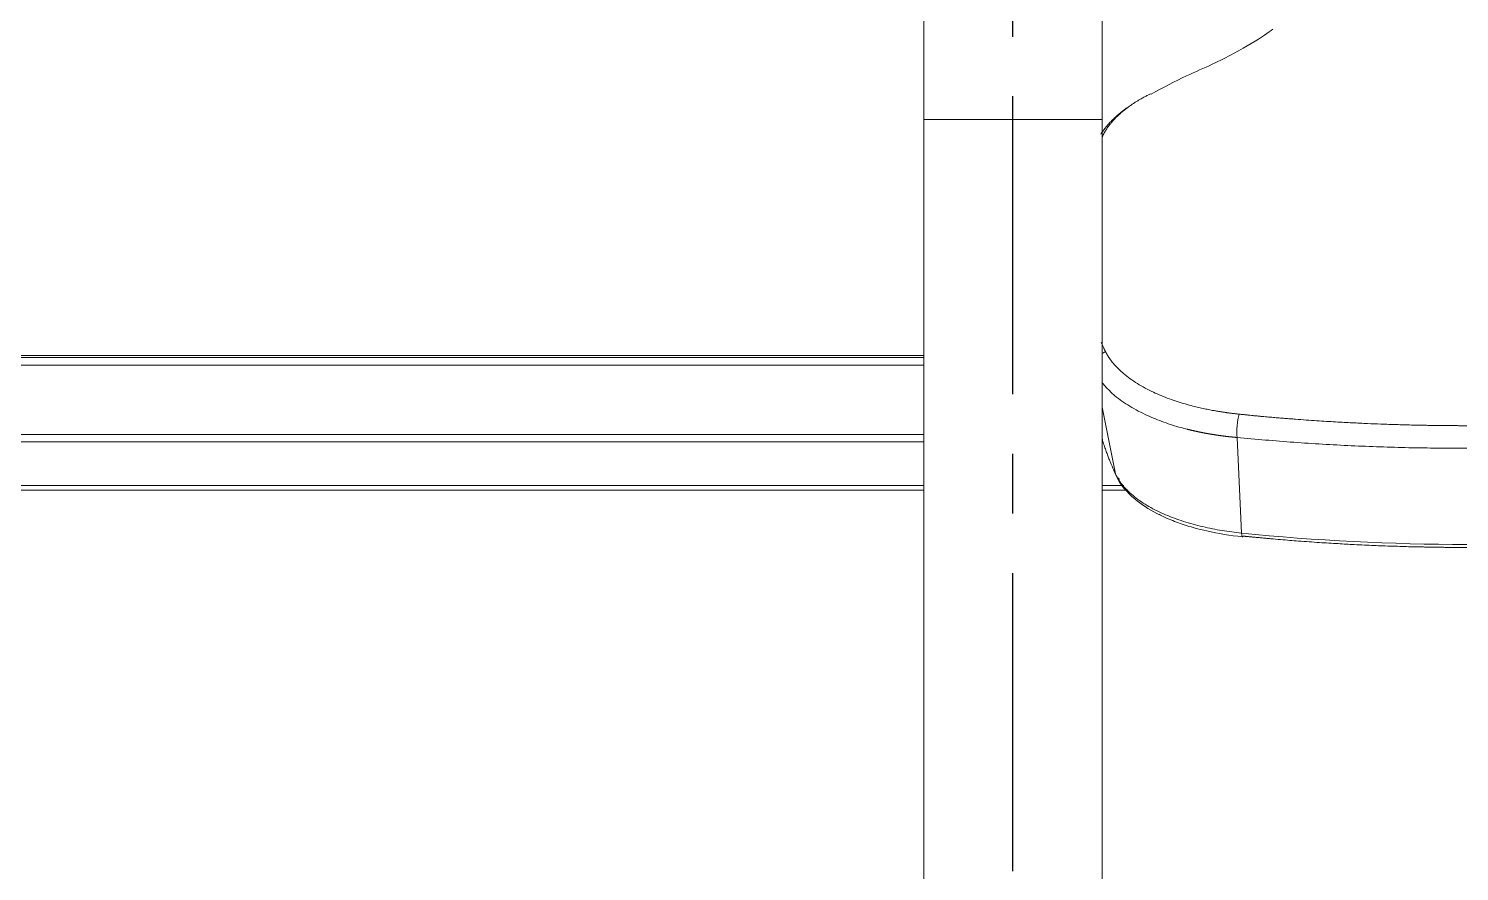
# Model space of a CAD drawing. Header units: millimetres. Extents: x 11618 to 13994, y -5897 to -2537.
# Drawn here: x 12226.5 to 12378.9, y -2943.3 to -2853.5 of the extents above; entities that cross this region are included whole.
import ezdxf

# ---------------------------------------------------------------- set-up
doc = ezdxf.new("R2010")
doc.units = ezdxf.units.MM
doc.linetypes.add('CENTERX2', pattern=[101.6, 63.5, -12.7, 12.7, -12.7])
doc.layers.add('CENTER', color=1, linetype='CENTERX2')

msp = doc.modelspace()

# ---------------------------------------------------------------- linework, layer by layer
at = {"linetype": 'Continuous', "lineweight": 18, "extrusion": (-1.22465e-16, -1, 0)}
for p, q in [((12321.82, -2833.17), (12321.82, -2863.17)), ((12340.82, -2863.17), (12340.82, -2833.17)), ((12321.82, -2863.17), (12321.82, -3153.17)), ((12340.82, -2863.17), (12340.82, -3153.17)), ((12321.83, -2888.31), (12099.52, -2888.31)), ((12099.52, -2897.54), (12321.83, -2897.54)), ((12340.81, -2897.54), (12340.93, -2897.54)), ((12085.17, -2902.68), (12321.82, -2902.68)), ((12340.81, -2902.68), (12343.54, -2902.68))]:
    msp.add_line(p, q, dxfattribs=at)
at = {"linetype": 'Continuous', "lineweight": 13, "extrusion": (-1.22465e-16, -1, 0)}
for p, q in [((12331.32, -2863.17), (12321.82, -2863.17)), ((12340.82, -2863.17), (12331.32, -2863.17)), ((12099.52, -2888.54), (12321.83, -2888.54)), ((12099.52, -2889.36), (12321.83, -2889.36)), ((12342.23, -2900.95), (12340.82, -2893.84)), ((12321.83, -2896.76), (12099.52, -2896.76)), ((12355.66, -2907.25), (12355.19, -2897.06)), ((12085.31, -2902.19), (12321.82, -2902.19)), ((12340.81, -2902.19), (12343.14, -2902.19))]:
    msp.add_line(p, q, dxfattribs=at)
at = {"linetype": 'Continuous', "lineweight": 13}
for centre, major_axis, ratio, start_param, end_param in [((12341.96, -2889.42), (1.82, 0.82), 0.85518, 1.619764, 1.829428), ((12355.6, -2895.85), (0.17, 1.99), 0.197112, 0.893649, 2.240485), ((12355.87, -2906.64), (0.103, 0.995), 0.183283, 2.24392, 3.531182)]:
    msp.add_ellipse(centre, major_axis=major_axis, ratio=ratio, start_param=start_param, end_param=end_param, dxfattribs=at)
at = {"linetype": 'Continuous', "lineweight": 18}
for start_param, end_param in [(2.939186, 3.271304), (3.422779, 3.789142)]:
    msp.add_ellipse((12343.2, -2900.7), major_axis=(0.909, 0.417), ratio=0.864557, start_param=start_param, end_param=end_param, dxfattribs=at)
for points, knots in [([(12359, -2853.55), (12358.78, -2853.73), (12357.86, -2854.39), (12355.73, -2855.7), (12352.61, -2857.31), (12349.52, -2858.62), (12347.34, -2859.77), (12346.06, -2860.47)], [0, 0, 0, 0, 0.155583, 0.480802, 0.635559, 0.793325, 1, 1, 1, 1]), ([(12345.98, -2860.44), (12345.96, -2860.45), (12345.83, -2860.51), (12345.58, -2860.64), (12345.24, -2860.82), (12344.91, -2861), (12344.61, -2861.18), (12344.34, -2861.35), (12344.09, -2861.52), (12343.85, -2861.68), (12343.62, -2861.84), (12343.4, -2862.01), (12343.19, -2862.17), (12343, -2862.33), (12342.82, -2862.48), (12342.65, -2862.64), (12342.49, -2862.79), (12342.33, -2862.93), (12342.19, -2863.08), (12342.06, -2863.22), (12341.94, -2863.36), (12341.82, -2863.49), (12341.71, -2863.62), (12341.61, -2863.75), (12341.52, -2863.87), (12341.43, -2863.99), (12341.35, -2864.11), (12341.28, -2864.22), (12341.21, -2864.32), (12341.15, -2864.43), (12341.09, -2864.52), (12341.04, -2864.62), (12340.99, -2864.71), (12340.95, -2864.79), (12340.91, -2864.87), (12340.87, -2864.94), (12340.85, -2864.99), (12340.84, -2865.02)], [0, 0, 0, 0, 0.007369, 0.051568, 0.098419, 0.147927, 0.188942, 0.229071, 0.268311, 0.306659, 0.344113, 0.380673, 0.416336, 0.4511, 0.484966, 0.51793, 0.549992, 0.58115, 0.611403, 0.640749, 0.669188, 0.696718, 0.723339, 0.749049, 0.773848, 0.797734, 0.820707, 0.842765, 0.863908, 0.884134, 0.903443, 0.921833, 0.939306, 0.955859, 0.971492, 0.986206, 1, 1, 1, 1]), ([(12340.81, -2897.18), (12340.85, -2897.32), (12340.95, -2897.64), (12341.11, -2898.14), (12341.29, -2898.65), (12341.46, -2899.11), (12341.62, -2899.52), (12341.77, -2899.88), (12341.9, -2900.19), (12342.01, -2900.45), (12342.1, -2900.66), (12342.18, -2900.82), (12342.22, -2900.91), (12342.23, -2900.95)], [0, 0, 0, 0, 0.108558, 0.257203, 0.392627, 0.514828, 0.623806, 0.719562, 0.802095, 0.871406, 0.927493, 0.970358, 1, 1, 1, 1]), ([(12379.67, -2898.21), (12378.64, -2898.21), (12377.61, -2898.2), (12375.56, -2898.18), (12374.53, -2898.17), (12371.45, -2898.1), (12369.4, -2898.03), (12365.32, -2897.84), (12363.28, -2897.72), (12360.23, -2897.5), (12359.22, -2897.42), (12357.2, -2897.24), (12356.19, -2897.15), (12355.19, -2897.06)], [0, 0, 0, 0, 0.125, 0.125, 0.25, 0.25, 0.5, 0.5, 0.75, 0.75, 0.875, 0.875, 1, 1, 1, 1]), ([(12342.3, -2901.15), (12342.75, -2902.06), (12343.89, -2903.48), (12346.09, -2904.9), (12347.86, -2905.74), (12349.59, -2906.41), (12352.23, -2907.14), (12354.44, -2907.5), (12355.77, -2907.64)], [0, 0, 0, 0, 0.267552, 0.460952, 0.539648, 0.643355, 0.797495, 1, 1, 1, 1]), ([(12379.67, -2908.78), (12379.65, -2908.78), (12379.62, -2908.78), (12379.57, -2908.78), (12379.51, -2908.78), (12379.46, -2908.78), (12379.41, -2908.78), (12379.36, -2908.78), (12379.3, -2908.78), (12379.25, -2908.78), (12379.19, -2908.78), (12379.13, -2908.78), (12379.07, -2908.78), (12379, -2908.78), (12378.92, -2908.78), (12378.84, -2908.78), (12378.76, -2908.78), (12378.67, -2908.78), (12378.58, -2908.78), (12378.48, -2908.77), (12378.38, -2908.77), (12378.28, -2908.77), (12378.11, -2908.77), (12377.85, -2908.77), (12377.5, -2908.77), (12377.1, -2908.76), (12376.73, -2908.76), (12376.4, -2908.75), (12376.13, -2908.75), (12375.83, -2908.74), (12375.5, -2908.74), (12375.13, -2908.73), (12374.7, -2908.72), (12374.2, -2908.71), (12373.56, -2908.7), (12372.75, -2908.67), (12371.76, -2908.64), (12370.75, -2908.61), (12369.74, -2908.57), (12368.74, -2908.52), (12367.47, -2908.46), (12365.87, -2908.37), (12363.89, -2908.25), (12362.18, -2908.13), (12360.79, -2908.02), (12359.81, -2907.94), (12358.95, -2907.87), (12358.26, -2907.8), (12357.77, -2907.76), (12357.4, -2907.72), (12357.12, -2907.7), (12356.94, -2907.68), (12356.76, -2907.66), (12356.6, -2907.65), (12356.47, -2907.63), (12356.36, -2907.62), (12356.26, -2907.61), (12356.15, -2907.6), (12356.05, -2907.59), (12355.94, -2907.58), (12355.87, -2907.57), (12355.84, -2907.57)], [0, 0, 0, 0, 0.002191, 0.004347, 0.006487, 0.008629, 0.010791, 0.012989, 0.015237, 0.017551, 0.019944, 0.022426, 0.02501, 0.027989, 0.031119, 0.034411, 0.037873, 0.041514, 0.04534, 0.049353, 0.053555, 0.057945, 0.062522, 0.074973, 0.089523, 0.106219, 0.125039, 0.135742, 0.147342, 0.159845, 0.17325, 0.187555, 0.206539, 0.227379, 0.250074, 0.286445, 0.328114, 0.375079, 0.412899, 0.454555, 0.500044, 0.572276, 0.655608, 0.750041, 0.788892, 0.830542, 0.874999, 0.897721, 0.918553, 0.937487, 0.945303, 0.953117, 0.96093, 0.96874, 0.973272, 0.977782, 0.98227, 0.986735, 0.991179, 0.9956, 1, 1, 1, 1])]:
    msp.add_open_spline(points, degree=3, knots=knots, dxfattribs=at)
msp.add_open_spline([(12343.44, -2861.95), (12341.69, -2863.21), (12340.67, -2864.76)], degree=2, dxfattribs=at)
at = {"linetype": 'Continuous', "lineweight": 13}
for points, knots in [([(12340.72, -2886.93), (12340.74, -2886.97), (12340.79, -2887.07), (12340.85, -2887.22), (12340.93, -2887.38), (12340.99, -2887.51), (12341.04, -2887.62), (12341.08, -2887.72), (12341.12, -2887.79), (12341.15, -2887.85), (12341.17, -2887.89), (12341.17, -2887.9)], [0, 0, 0, 0, 0.117011, 0.322179, 0.469846, 0.603835, 0.719589, 0.817092, 0.896333, 0.957305, 1, 1, 1, 1]), ([(12341.17, -2887.9), (12341.18, -2887.91), (12341.19, -2887.93), (12341.21, -2887.97), (12341.23, -2888.01), (12341.25, -2888.05), (12341.27, -2888.09), (12341.29, -2888.13), (12341.32, -2888.18), (12341.35, -2888.23), (12341.38, -2888.28), (12341.41, -2888.33), (12341.44, -2888.38), (12341.48, -2888.44), (12341.51, -2888.5), (12341.55, -2888.56), (12341.6, -2888.62), (12341.64, -2888.68), (12341.69, -2888.75), (12341.74, -2888.82), (12341.79, -2888.89), (12341.84, -2888.96), (12341.9, -2889.03), (12342.03, -2889.19), (12342.23, -2889.43), (12342.52, -2889.72), (12342.8, -2889.99), (12343.21, -2890.35), (12343.78, -2890.8), (12344.56, -2891.32), (12345.39, -2891.79), (12346.24, -2892.22), (12347.1, -2892.6), (12347.96, -2892.94), (12348.81, -2893.23), (12349.65, -2893.49), (12350.42, -2893.7), (12351.1, -2893.86), (12351.71, -2894), (12352.3, -2894.12), (12352.73, -2894.2), (12353.01, -2894.25), (12353.14, -2894.27), (12353.27, -2894.29), (12353.4, -2894.31), (12353.53, -2894.33), (12353.66, -2894.35), (12353.79, -2894.37), (12353.92, -2894.39), (12354.05, -2894.41), (12354.19, -2894.43), (12354.32, -2894.45), (12354.45, -2894.46), (12354.59, -2894.48), (12354.72, -2894.5), (12354.86, -2894.51), (12354.99, -2894.53), (12355.13, -2894.55), (12355.27, -2894.56), (12355.36, -2894.57), (12355.4, -2894.57)], [0, 0, 0, 0, 0.003381, 0.006984, 0.010809, 0.014856, 0.019126, 0.023619, 0.028334, 0.033272, 0.038433, 0.043817, 0.049424, 0.055254, 0.061308, 0.067585, 0.074086, 0.080811, 0.087759, 0.094932, 0.102329, 0.10995, 0.117796, 0.125867, 0.160626, 0.193022, 0.22305, 0.250703, 0.315337, 0.378532, 0.440288, 0.500609, 0.555331, 0.607683, 0.657652, 0.705226, 0.750392, 0.783407, 0.815179, 0.845706, 0.874985, 0.881493, 0.888009, 0.894533, 0.901065, 0.907606, 0.914155, 0.920711, 0.927276, 0.933849, 0.940429, 0.947018, 0.953614, 0.960218, 0.96683, 0.973449, 0.980076, 0.98671, 0.993351, 1, 1, 1, 1]), ([(12355.19, -2897.06), (12355.17, -2897.06), (12355.12, -2897.05), (12355.05, -2897.05), (12354.98, -2897.04), (12354.91, -2897.03), (12354.84, -2897.03), (12354.77, -2897.02), (12354.71, -2897.01), (12354.64, -2897.01), (12354.57, -2897), (12354.5, -2896.99), (12354.43, -2896.99), (12354.36, -2896.98), (12354.29, -2896.97), (12354.22, -2896.96), (12354.15, -2896.95), (12354.08, -2896.95), (12354.01, -2896.94), (12353.94, -2896.93), (12353.87, -2896.92), (12353.8, -2896.91), (12353.73, -2896.9), (12353.66, -2896.89), (12353.59, -2896.88), (12353.52, -2896.88), (12353.45, -2896.87), (12353.38, -2896.86), (12353.31, -2896.85), (12353.24, -2896.84), (12353.17, -2896.83), (12353.1, -2896.82), (12353.03, -2896.81), (12352.96, -2896.8), (12352.89, -2896.78), (12352.82, -2896.77), (12352.75, -2896.76), (12352.68, -2896.75), (12352.6, -2896.74), (12352.53, -2896.73), (12352.46, -2896.72), (12352.39, -2896.71), (12352.32, -2896.69), (12352.25, -2896.68), (12352.18, -2896.67), (12352.11, -2896.66), (12352.04, -2896.64), (12351.97, -2896.63), (12351.9, -2896.62), (12351.83, -2896.61), (12351.76, -2896.59), (12351.68, -2896.58), (12351.61, -2896.57), (12351.54, -2896.55), (12351.47, -2896.54), (12351.4, -2896.52), (12351.33, -2896.51), (12351.26, -2896.49), (12351.19, -2896.48), (12351.12, -2896.47), (12351.05, -2896.45), (12350.98, -2896.44), (12350.9, -2896.42), (12350.83, -2896.4), (12350.76, -2896.39), (12350.69, -2896.37), (12350.62, -2896.36), (12350.55, -2896.34), (12350.48, -2896.33), (12350.41, -2896.31), (12350.34, -2896.29), (12350.27, -2896.28), (12350.2, -2896.26), (12350.13, -2896.24), (12350.06, -2896.22), (12349.98, -2896.21), (12349.63, -2896.12), (12348.99, -2895.95), (12348.07, -2895.67), (12347.16, -2895.35), (12346.26, -2895), (12345.34, -2894.59), (12344.42, -2894.12), (12343.53, -2893.6), (12342.72, -2893.05), (12342.13, -2892.57), (12341.7, -2892.18), (12341.4, -2891.88), (12341.11, -2891.56), (12340.92, -2891.33), (12340.82, -2891.21), (12340.81, -2891.2)], [0, 0, 0, 0, 0.003543, 0.007093, 0.01065, 0.014214, 0.017784, 0.02136, 0.024944, 0.028534, 0.032131, 0.035735, 0.039345, 0.042962, 0.046586, 0.050216, 0.053853, 0.057497, 0.061148, 0.064805, 0.068469, 0.07214, 0.075817, 0.079501, 0.083192, 0.086889, 0.090594, 0.094305, 0.098022, 0.101746, 0.105477, 0.109215, 0.11296, 0.116711, 0.120469, 0.124233, 0.128005, 0.131783, 0.135567, 0.139359, 0.143157, 0.146962, 0.150773, 0.154591, 0.158416, 0.162248, 0.166086, 0.169932, 0.173783, 0.177642, 0.181507, 0.185379, 0.189258, 0.193143, 0.197035, 0.200934, 0.20484, 0.208752, 0.212671, 0.216597, 0.220529, 0.224469, 0.228414, 0.232367, 0.236326, 0.240292, 0.244265, 0.248245, 0.252231, 0.256224, 0.260224, 0.26423, 0.268243, 0.272263, 0.276289, 0.280323, 0.284363, 0.337388, 0.392364, 0.449291, 0.50817, 0.569002, 0.64067, 0.712025, 0.78307, 0.853805, 0.887329, 0.922213, 0.958456, 0.99606, 1, 1, 1, 1]), ([(12355.4, -2894.57), (12355.44, -2894.58), (12355.52, -2894.59), (12355.63, -2894.6), (12355.76, -2894.61), (12355.88, -2894.62), (12356.01, -2894.64), (12356.12, -2894.65), (12356.23, -2894.66), (12356.37, -2894.68), (12356.6, -2894.7), (12356.84, -2894.72), (12357.05, -2894.75), (12357.2, -2894.76), (12357.35, -2894.77), (12357.5, -2894.79), (12357.65, -2894.8), (12357.84, -2894.82), (12358.09, -2894.84), (12358.39, -2894.87), (12358.72, -2894.9), (12359.05, -2894.92), (12359.37, -2894.95), (12359.68, -2894.98), (12359.98, -2895), (12360.28, -2895.03), (12360.57, -2895.05), (12360.86, -2895.07), (12361.13, -2895.09), (12361.7, -2895.14), (12362.55, -2895.2), (12363.65, -2895.28), (12364.69, -2895.34), (12365.67, -2895.4), (12366.59, -2895.45), (12367.72, -2895.51), (12369.02, -2895.57), (12370.32, -2895.63), (12371.35, -2895.66), (12372.14, -2895.69), (12372.87, -2895.71), (12373.61, -2895.73), (12374.33, -2895.75), (12375.03, -2895.76), (12375.63, -2895.77), (12376.14, -2895.78), (12376.59, -2895.79), (12377, -2895.79), (12377.39, -2895.8), (12377.76, -2895.8), (12378.11, -2895.8), (12378.4, -2895.8), (12378.66, -2895.8), (12378.88, -2895.81), (12379.06, -2895.81), (12379.22, -2895.81), (12379.37, -2895.81), (12379.52, -2895.81), (12379.62, -2895.81), (12379.67, -2895.81)], [0, 0, 0, 0, 0.004757, 0.009696, 0.014817, 0.020119, 0.025602, 0.031267, 0.033416, 0.039344, 0.049048, 0.062521, 0.06899, 0.075349, 0.081598, 0.087737, 0.093765, 0.100748, 0.111165, 0.125008, 0.138846, 0.152386, 0.165627, 0.17857, 0.191216, 0.203565, 0.215617, 0.227373, 0.238833, 0.249997, 0.298243, 0.343866, 0.386855, 0.427203, 0.464909, 0.499977, 0.566635, 0.624974, 0.66042, 0.693069, 0.722913, 0.749963, 0.783089, 0.81246, 0.835391, 0.856222, 0.874969, 0.89129, 0.906227, 0.92259, 0.937484, 0.948491, 0.958866, 0.968742, 0.975247, 0.981538, 0.9877, 0.993822, 1, 1, 1, 1]), ([(12342.23, -2900.95), (12342.34, -2901.17), (12342.46, -2901.39), (12342.74, -2901.82), (12342.89, -2902.03), (12343.24, -2902.44), (12343.43, -2902.64), (12343.83, -2903.02), (12344.05, -2903.21), (12344.51, -2903.58), (12344.76, -2903.76), (12345.27, -2904.1), (12345.53, -2904.26), (12346.08, -2904.58), (12346.37, -2904.73), (12346.96, -2905.02), (12347.26, -2905.16), (12347.88, -2905.42), (12348.2, -2905.55), (12348.84, -2905.78), (12349.17, -2905.9), (12349.83, -2906.11), (12350.17, -2906.21), (12350.84, -2906.39), (12351.53, -2906.57), (12352.56, -2906.79), (12353.25, -2906.92), (12354.29, -2907.09), (12354.98, -2907.18), (12355.66, -2907.25)], [0, 0, 0, 0, 0.0625, 0.0625, 0.125, 0.125, 0.1875, 0.1875, 0.25, 0.25, 0.3125, 0.3125, 0.375, 0.375, 0.4375, 0.4375, 0.5, 0.5, 0.5625, 0.5625, 0.625, 0.625, 0.6875, 0.6875, 0.75, 0.8125, 0.875, 0.875, 1, 1, 1, 1])]:
    msp.add_open_spline(points, degree=3, knots=knots, dxfattribs=at)
msp.add_open_spline([(12355.66, -2907.25), (12363.54, -2908.05), (12371.61, -2908.45), (12379.67, -2908.46)], degree=3, dxfattribs=at)
at = {"layer": 'CENTER', "ltscale": 0.5}
msp.add_line((12331.32, -3298.86), (12331.32, -2756.67), dxfattribs=at)

doc.saveas('drawing.dxf')
